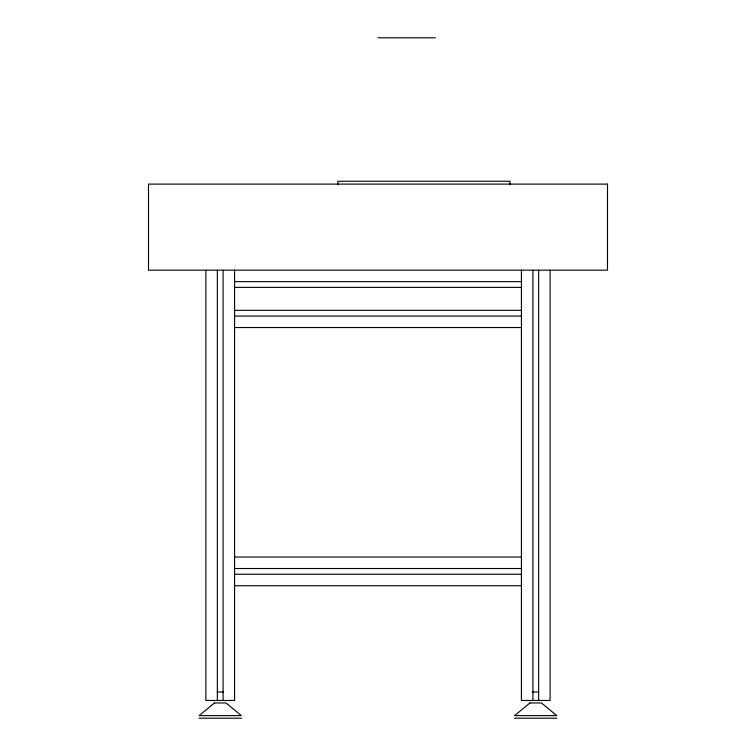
<?xml version="1.0" encoding="UTF-8"?>
<svg xmlns="http://www.w3.org/2000/svg" width="756" height="756" viewBox="0 0 756 756"><rect width="100%" height="100%" fill="white"/><g stroke="black" fill="none" stroke-linecap="round" stroke-linejoin="round"><path stroke-width="1.13" d="M378 37.8L435.371 37.8M234.568 281.638L521.432 281.638M234.568 287.375L521.432 287.375M234.568 310.329L521.432 310.329M234.568 316.065L521.432 316.065M234.568 327.537L521.432 327.537M234.568 557.04L521.432 557.04M234.568 568.512L521.432 568.512M234.568 574.248L521.432 574.248M234.568 585.72L521.432 585.72M217.18 692.005L223.379 692.005M532.574 692.005L538.763 692.005M199.121 718.2L241.362 718.2M514.581 718.2L556.822 718.2M550.122 270.166L550.122 700.472L521.432 700.472L521.432 270.166M538.65 270.166L538.65 700.472M532.914 270.166L532.914 700.472M509.96 184.748L509.96 181.232L337.837 181.232L337.837 184.748M234.568 270.166L234.568 700.472L205.878 700.472L205.878 270.166M223.086 270.166L223.086 700.472M217.35 270.166L217.35 700.472M214.524 702.957L199.121 715.62L241.362 715.62L225.968 702.957L214.524 702.957M529.984 702.957L514.581 715.62L556.822 715.62L541.419 702.957L529.984 702.957M607.493 184.105L148.507 184.105L148.507 270.166L607.493 270.166L607.493 184.105"/></g></svg>
